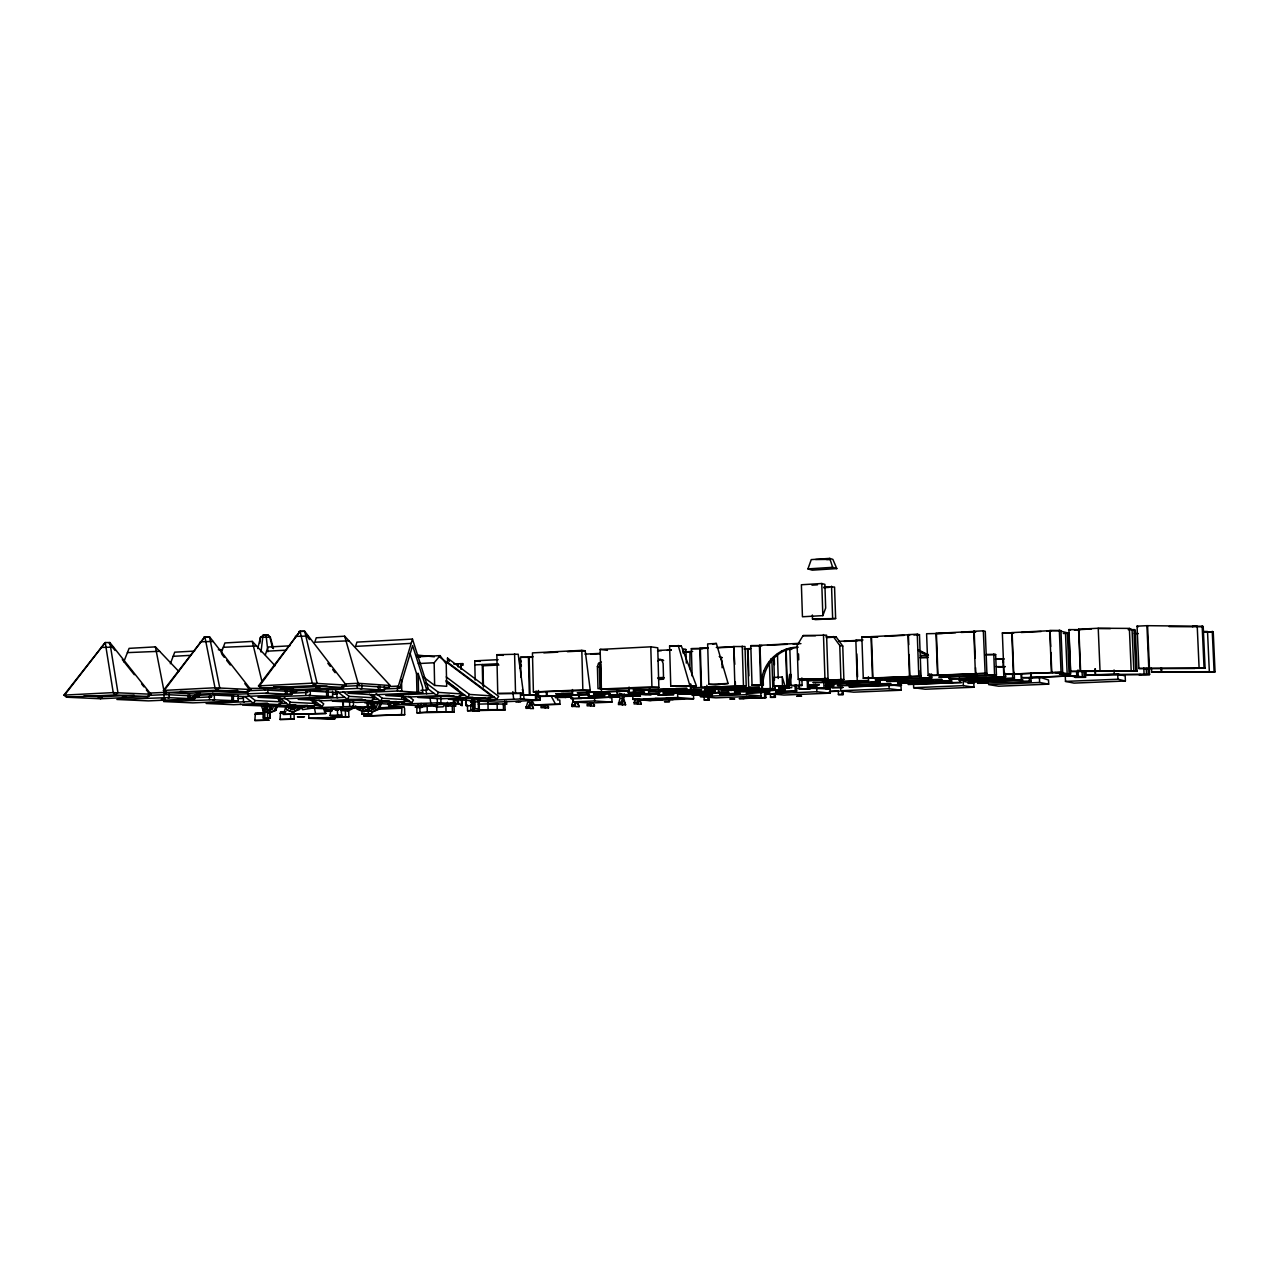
<?xml version="1.0" encoding="UTF-8"?>
<svg xmlns="http://www.w3.org/2000/svg" width="1279" height="1279" viewBox="0 0 1279 1279"><rect width="100%" height="100%" fill="white"/><g stroke="black" fill="none" stroke-linecap="round" stroke-linejoin="round"><path stroke-width="1.5" d="M263.378 708.758L263.17 718.254L264.849 718.143L264.881 710.548M269.997 712.483L270.285 718.158L263.586 718.334L263.746 708.854M260.996 651.97L262.834 636.958L264.098 634.864L267.583 634.88L270.349 637.246L273.466 648.597M340.742 708.486L341.829 715.313L334.299 715.616L330.11 715.457L330.957 708.598M798.224 647.19C777.888 646.87 760.909 664.696 761.373 684.889L759.95 645.319L799.391 643.337M762.987 685.064C762.748 666.247 777.264 649.077 796.289 647.638M259.861 643.225L260.516 637.214L257.734 648.597M496.876 699.165L447.602 662.282L447.506 658.125L498.634 696.352L496.876 699.165L471.216 702.555L471.983 699.949M384.308 688.997L399.815 688.278L398.361 686.088L412.462 639.068L356.921 642.122L355.562 646.391L411.167 643.369M399.815 688.278L412.589 645.607L426.818 690.1L420.919 690.372M408.72 696.447L413.421 700.029L411.71 702.795L389.12 706.008L389.951 703.45M635.055 699.325L634.064 703.946L637.278 703.882L638.829 699.293L641.179 704.137L639.932 699.373M637.278 703.882L637.709 699.213M273.754 705.48L272.715 708.534L268.814 710.58L264.849 708.87L263.794 706.104L295.817 705.001M261.476 706.088L263.266 710.788L268.846 713.202L274.361 710.325L276.008 705.464M268.846 713.202L275.896 710.389L277.543 705.528M285.649 706.647L286.864 709.797L292.491 712.211L298.055 709.317L299.174 706.072M323.955 708.406L325.873 713.474L283.33 714.385L285.681 707.495M292.491 712.211L299.574 709.381L300.693 706.136M373.692 702.954L375.578 708.07L374.012 704.089L372.093 704.169M373.756 704.617L375.083 703.018M377.913 702.779L376.362 707.287L372.461 709.285L368.48 707.623L373.836 709.349M372.493 711.332L366.897 709.509L372.509 711.859L378.024 709.046L380.215 702.667M372.509 711.859L379.399 709.11L381.59 702.747M620.747 693.506L622.585 698.334L619.947 698.446L618.412 704.585L621.626 704.521L623.193 699.933L625.575 704.777L623.72 698.414L624.76 695.376M621.626 704.521L621.002 702.906L622.585 698.334M624.152 693.778L623.113 696.815L621.898 693.602M265.329 654.848L268.046 647.03L289.869 645.831M601.274 688.518L597.996 688.662L597.405 666.583L598.524 663.401L601.386 661.978M599.947 688.821L599.355 666.791L600.475 663.625L598.524 663.401M807.944 568.899L811.254 559.61L829.751 558.395L832.885 559.403L836.802 568.595L812.245 570.162L807.944 568.899L832.645 567.316L836.802 568.595M590.338 705.784L589.715 704.185L587.093 704.297L587.141 705.848L590.338 705.784L591.426 702.747M190.251 697.838L211.499 696.863L212.842 693.122M221.283 652.914L224.896 642.953L252.283 641.403L275.081 665.735M577.788 701.947L579.099 706.663L576.605 701.867L574.351 706.376L575.422 701.787M572.352 706.52L571.713 704.921L573.392 700.396L572.113 697.199M822.845 615.631L825.674 608.053L824.891 584.375L821.773 583.512L801.389 584.759L802.445 616.766L822.845 615.631L821.773 583.512M170.347 663.721L174.727 652.178L194.552 651.075M544.214 707.655L543.559 706.072L541.001 706.184L541.033 707.735L544.214 707.655L545.35 704.649M529.09 708.278L528.435 706.695L530.177 702.187L527.635 702.299L525.925 708.342L529.09 708.278L530.833 703.77L533.407 708.518L531.409 702.267M123.791 661.819L129.099 648.357L155.414 646.87L178.74 671.363M404.724 714.705L401.494 714.561L402.006 706.839L403.908 706.935L404.596 708.406L404.724 714.705L364.019 716.08L363.955 712.947M348.719 710.74L348.831 716.959L345.49 716.832L345.378 710.58L346.033 709.19L348.016 709.285M294.09 714.545L294.17 719.166L280.005 719.469L280.597 711.939L285.936 711.716M254.825 720.493L268.926 720.173L254.825 720.493L255.432 712.995L264.241 712.627M361.893 711.284L371.661 711.172L371.709 714.034L361.941 714.162L361.893 711.284L363.54 708.39M253.45 703.434L255.192 700.54L281.844 701.851L280.133 704.681L253.45 703.434L244.881 696.655M288.766 705.081L290.477 702.267L315.593 703.498L313.931 706.248L288.766 705.081L278.902 697.327L278.95 700.412M803.052 635.615L797.137 645.367L798.24 679.341L828.041 678.573L826.586 635.167L803.052 635.615L815.506 635.743M287.807 706.184L288.446 707.863L292.459 709.573L296.392 707.527L301.3 707.719L302.611 709.669L322.068 706.616L323.731 703.898L319.031 700.252M347.312 699.309L349.119 696.368L374.139 697.79L372.365 700.668L347.312 699.309L336.809 691.188M380.471 701.116L382.229 698.254L405.795 699.597L404.068 702.395L380.471 701.116L371.757 694.417M436.683 695.392L438.537 692.403L461.943 693.937L460.12 696.863L436.683 695.392L427.154 688.182M467.682 697.343L469.505 694.433L491.52 695.888L489.729 698.718L467.682 697.343L445.891 680.924M426.818 690.1L428.113 688.134L412.462 639.068M384.851 687.718L388.752 687.542L390.159 685.512L344.675 636.191L316.265 637.789L314.794 642.202L348.927 640.811M332.796 694.337L336.729 694.161L338.136 692.227M258.502 685.912L300.037 631.25L304.69 631.266L346.209 685.096L343.284 687.526L291.772 689.909L261.492 688.102L258.502 685.912L312.3 683.162L346.209 685.096L344.866 685.336M327.056 686.168L293.403 687.734L291.772 689.909L288.83 687.766L273.674 686.839M290.253 692.051L296.104 691.795L297.607 689.797L280.533 688.757M163.44 690.42L215 687.782L250.78 689.541L247.966 691.923L216.838 690.196L166.302 692.563L163.44 690.42L204.864 636.766L209.5 636.766L250.78 689.541L247.966 691.923L198.373 694.225L195.559 692.131L180.451 691.315M63.95 695.121L105.23 642.538L109.866 642.538L150.874 694.209L148.172 696.543L100.561 698.75L66.7 697.231L63.95 695.121L113.223 692.61L150.874 694.209L148.172 696.543L115.174 694.961L66.7 697.231L64.701 694.913L105.23 642.538L113.223 692.61L115.174 694.961L117.924 692.563L109.866 642.538L109.035 642.857L115.078 650.483M243.649 696.511L242.147 698.414L238.214 698.59M198.373 694.225L200.132 692.099L237.766 690.34M193.113 696.511L198.948 696.24L200.563 694.273L164.272 692.403L148.412 693.138M434.636 685.432L434.157 662.762L440.056 655.631L446.211 663.897L446.691 686.311L434.636 685.432L423.685 677.167M134.119 695.168L102.4 696.655L100.561 698.75L97.859 696.687L83.886 696.048M264.098 634.864L260.516 637.214L270.349 637.246M421.095 703.386L421.159 707.191L425.267 704.409M425.955 704.441L421.159 707.191M447.49 702.267L447.57 706.104L453.102 702.363M453.773 702.395L447.57 706.104M269.501 705.784L267.759 705.337L264.209 707.191L269.309 705.4M270.269 705.816L271.228 705.321M294.698 708.838L295.673 708.342M330.733 707.847L336.489 710.293L340.742 708.102M336.489 710.293L342.212 708.166M353.963 707.911L348.352 710.804L341.189 708.326L346.897 710.74L352.524 707.847M358.52 707.143L362.517 708.838L366.465 706.807M362.517 708.838L364.723 708.102M362.565 711.428L369.535 708.646L362.565 711.428L356.921 709.046L355.706 705.944M657.726 660.843L660.651 659.404L663.641 660.556L658.813 659.181M100.849 647.446L113.511 647.142L112.664 647.446M200.275 641.786L213.177 641.466M295.257 636.366L308.383 636.047L307.12 636.398L309.55 639.564M301.3 707.719L304.29 707.239L302.867 706.136L302.883 707.303L319.718 704.777L314.314 705.017M712.531 644.072L716.368 643.465L728.103 683.482L715.361 684.968L708.854 684.313L707.639 643.913L716.368 643.465M693.122 692.451L689.509 692.978L690.788 693.09M396.634 701.547L364.819 702.842L387.873 704.042L391.342 703.53L389.871 702.395L389.903 703.594L409.264 700.924L403.668 701.164M416.81 707.079L416.922 712.819L427.266 712.035L427.138 706.264L415.131 707.127L418.777 707.383M485.428 697.726L448.401 699.245L470.032 700.54L494.333 697.263L488.546 697.519M502.919 704.617L506.644 704.153L506.564 701.26M454.205 712.019L452.398 711.748L452.27 705.992L454.077 706.296L454.205 712.019L416.922 712.819M467.443 704.969L467.57 710.772L474.605 710.165M505.093 709.957L503.494 709.669L503.35 703.866L504.949 704.185L505.093 709.957L467.57 710.772M266.687 635.135L267.855 635.008M283.33 714.385L325.873 713.474M815.682 559.547L830.263 559.355L826.682 559.578M811.973 585.158L817.505 584.823M824.236 586.661L834.563 587.061L835.635 618.54L815.586 619.628L812.485 618.956L812.357 615.007M823.644 587.716L829.112 587.381M127.42 652.626L159.651 651.299M223.329 647.286L256.519 645.927M218.357 649.764L222.338 649.54M812.485 618.956L835.635 618.54M474.477 704.329L470.72 704.537L470.864 710.357M173.161 656.303L191.035 655.328M266.576 651.219L286.448 650.148M416.746 656.83L440.056 655.631M825.914 636.862L836.258 637.086L842.749 646.055L843.884 679.549L808.36 680.572L843.884 679.549M827.145 637.55L836.258 637.086M496.844 654.704L518.203 654.208L523.431 693.33L497.755 693.538L496.844 654.704L503.271 655.408M581.817 650.356L532.448 652.882L533.407 691.987L590.274 690.42L585.206 650.771L581.817 650.356L582.84 689.829L590.274 690.42M600.139 649.412L650.787 646.822L657.742 647.798L658.861 687.431L608.5 689.621L601.194 689.029L600.139 649.412L607.445 650.356M669.604 645.863L681.291 645.863L696.4 685.8L670.756 685.976L669.604 645.863L681.291 645.863M543.879 652.882L557.66 652.178M567.492 651.682L585.206 650.771M863.293 678.27L874.836 678.206L863.293 678.27L861.854 637.022L873.397 637.054M911.703 676.591L909.465 676.255L907.962 634.656L917.267 634.192L919.473 634.704L920.992 676.191L906.619 676.735M942.383 633.409L926.604 633.713L928.138 675.44L943.934 675.104M977.396 673.745L975.397 673.378L973.783 631.298L983.327 630.819L985.278 631.346L986.908 673.33L972.248 673.873M872.933 636.942L877.97 636.814L861.854 637.022M885.084 636.334L904.061 635.359M937.699 633.649L955.573 632.737M961.232 632.45L975.397 631.73M913.909 634.992L919.473 634.704M520.537 657.294L531.888 657.278L520.537 657.294L521.017 677.231M692.147 676.047L691.347 648.661L702.683 648.677M733.682 646.534L745.002 646.534L746.217 685.864L734.897 685.944L733.682 646.534L734.785 664.345M763.115 677.231L763.371 685.128L752.036 685.208L750.805 645.671L761.581 645.591M868.393 676.767L868.521 680.588L857.234 680.668L855.843 640.363L862.989 639.996M1002.352 632.961L1013.592 633.009L1002.352 632.961L1003.967 674.321L1052.777 672.562M1049.755 630.579L1060.946 630.627L1062.657 672.226L1053.097 672.626L1051.434 672.274L1049.755 630.579L1060.946 630.627M1128.046 671.107L1070.651 671.443L1068.924 629.604L1080.115 629.652M1138.902 668.501L1150.061 668.453L1138.902 668.501L1137.063 626.166L1146.927 625.671L1197.224 626.214L1199.11 668.054L1149.421 668.262L1147.583 625.943M533.087 656.766L529.122 656.974L530.05 694.881L538.267 694.753L538.171 691.012M584.983 654.145L600.251 653.377M657.646 650.483L671.299 649.796M708.326 647.925L700.348 648.325L701.5 687.478L746.217 685.864M716.304 647.526L734.242 646.614M838.592 641.355L856.322 640.459M1098.229 628.245L1078.868 629.22L1080.611 671.107L1133.833 670.851L1132.043 629.476L1129.373 628.405L1098.229 628.245L1100.004 670.26M590.754 654.193L600.283 653.713M657.534 650.835L661.419 650.627M667.27 650.34L671.155 650.148M682.602 649.684L685.928 649.508L686.327 663.13M708.07 648.277L691.347 648.661M718.015 647.782L733.938 646.982M762.124 645.671L750.805 645.671M767.48 645.287L787.161 644.296M793.06 644.008L800.942 643.609M843.996 641.434L857.745 640.747M861.774 640.651L855.843 640.363M1021.202 632.497L1041.122 631.506M1047.101 631.202L1051.082 630.995M1074.36 629.939L1091.403 628.964M418.345 663.561L434.157 662.762M475.18 680.044L474.749 660.843L498.139 659.676M684.201 651.954L692.658 651.427M744.106 648.965L750.853 648.517M1059.044 630.723L1068.924 633.217L1070.603 673.985L1059.62 674.033L1070.603 673.985M1128.206 629.668L1135.288 629.907L1137.063 671.139L1126.128 671.187L1137.063 671.139M1203.203 626.518L1192.316 626.47L1203.203 626.518L1205.09 668.23L1194.186 668.277L1205.09 668.23M684.025 652.29L689.765 652.002M453.661 663.961L462.742 663.609L462.774 665.16L460.696 665.16L462.774 665.16M1063.313 633.489L1068.924 633.217M474.829 664.904L498.202 663.737M789.207 682.219L789.399 687.91L786.889 687.654L785.658 649.524L791.877 649.332M482.727 685.384L482.263 664.536L482.982 665.799L498.922 665.016M1213.227 631.778L1202.788 631.73L1213.227 631.778L1215.05 671.843L1204.61 671.891L1215.05 671.843M410.015 653.249L416.522 673.553L418.169 673.473L422.55 687.175L422.678 692.642L374.044 694.817L347.936 693.25L397.497 691.012L422.678 692.642M924.157 654.081L927.595 653.921M927.067 655.456L920.448 655.456L921.711 655.695M249.501 688.39L272.939 688.31M344.611 683.929L358.12 683.29L390.159 685.512M919.745 657.534L927.067 657.198M986.285 654.416L995.654 654.496L996.453 675.072L985.214 675.136L983.327 630.819M927.371 657.694L920.177 657.63M995.654 654.496L985.949 654.848M122.432 696.623L126.397 696.431M148.204 695.424L166.046 694.593L198.948 696.24M233.274 691.459L237.255 691.284M247.215 690.82L265.121 689.989L296.104 691.795M315.817 687.622L319.798 687.447M341.749 686.423L359.703 685.592L388.752 687.542M194.392 695.472L209.852 694.753L211.499 696.863M296.664 690.756L306.352 690.308L307.903 692.483L290.493 693.266M388.656 686.519L398.361 686.088M169.244 693.842L169.292 697.551L116.869 699.469L148.364 700.892L194.744 698.782L194.68 695.136M384.451 690.18L357.353 688.422L306.336 690.772L334.411 692.451L384.451 690.18L384.371 686.391M995.302 659.069L1003.264 658.701L1003.407 662.65M996.389 659.293L1004.319 658.925M169.292 697.551L167.709 697.631L194.744 698.782M267.807 689.253L267.871 693.042L266.224 693.122L291.836 694.369L291.772 690.66M360.246 688.805L361.957 688.726L361.893 684.873M161.282 699.165L165.151 698.989M291.836 694.369L243.602 696.559L213.833 695.025L267.871 693.042M658.509 677.694L663.529 677.47M657.614 678.094L664.297 677.79M214.296 694.177L214.392 699.725L163.552 701.563L192.905 702.874L238.102 700.86L238.022 695.584M310.237 689.749L310.333 695.408L257.974 697.311L285.697 698.75L332.636 696.655L332.54 691.284M658.557 679.469L663.577 679.229L663.13 663.433L661.819 660.332M214.392 699.725L212.842 699.789L238.102 700.86M310.333 695.408L308.735 695.488L332.636 696.655M400.119 691.363L401.782 691.299L401.542 679.773M996.069 666.631L1005.23 666.663L997.908 666.998M782.22 677.055L773.731 677.438L774.019 686.263L785.098 686.183L782.22 677.055L782.508 685.912L785.098 686.183M250.988 701.484L206.143 703.466L233.625 704.697L267.471 703.13M344.754 697.327L298.199 699.389L324.115 700.732L362.165 699.069M434.013 693.378L385.81 695.504L410.175 696.959L449.553 695.232M798.24 679.341L828.041 678.573M497.755 693.538L523.431 693.33L522.376 689.509M533.407 691.987L582.84 689.829M601.194 689.029L651.922 686.807L658.861 687.431M670.756 685.976L696.4 685.8M708.854 684.313L728.103 683.482M800.638 680.396L807.209 680.108L809.879 688.885L799.263 688.981L799.151 685.576M268.174 704.058L242.514 705.097L265.616 706.008L264.177 706.056M278.998 703.498L286.352 703.178M365.458 699.805L332.492 701.164L356.921 702.427L389.36 700.956M372.237 699.437L377.96 699.181M454.029 695.952L418.041 697.439L440.983 698.798L472.926 697.343M459.161 695.632L465.092 695.376M920.992 676.191L872.933 677.934L871.495 636.654L908.41 634.768L908.761 644.664M928.138 675.44L939.665 675.376M874.372 678.142L911.256 676.527M939.234 675.312L976.996 673.665M479.129 701.084L496.14 702.091L540.266 700.237L536.892 694.081L535.405 694.145L535.565 700.093L540.266 700.237L540.17 696.224M532.815 695.073L521.448 695.168L538.267 694.753M585.974 692.467L629.188 690.916L629.076 687.063M643.113 689.989L687.063 688.422L675.728 688.502M703.834 687.702L692.499 687.782L737.136 686.183M752.036 685.208L763.371 685.128M822.221 682.267L868.521 680.588M884.62 679.565L931.767 677.87L931.624 674.161M948.458 676.815L996.453 675.072M1003.967 674.321L1015.206 674.273M1062.657 672.226L1013.767 673.985L1012.137 632.593L1050.091 630.675L1050.73 646.55M1070.651 671.443L1081.858 671.395M563.879 693.65L555.646 693.778L572.544 693.362L572.448 689.557M572.544 693.362L561.177 693.458M620.379 691.22L577.245 692.754L588.596 692.658M629.188 690.916L617.837 691.012M678.126 688.726L634.24 690.292L645.591 690.212M859.136 680.908L812.9 682.586L824.22 682.506M922.207 678.19L875.156 679.884L886.443 679.82M931.767 677.87L920.48 677.934L920.225 670.516M986.733 675.408L938.834 677.135L950.089 677.071M307.599 705.368L276.808 706.632L298.694 707.479L297.288 707.543M538.635 696.352L549.762 696.256L538.635 696.352L538.491 690.484M601.514 693.666L593.584 694.001L604.695 693.905L601.514 693.666L600.73 663.945M602.153 693.714L610.243 693.586L604.056 693.857M649.684 691.587L660.795 691.507L649.684 691.587L649.572 687.798M658.397 691.299L701.595 689.765L690.5 689.845L690.324 684.105M706.999 689.141L718.095 689.045L706.999 689.141L706.887 685.304M715.84 688.837L759.774 687.271L748.695 687.351L747.48 648.693L750.181 649.108M774.019 686.263L782.508 685.912M789.83 648.517L791.03 685.544L802.109 685.464L801.869 677.95M808.152 684.809L819.231 684.729L808.152 684.809L807.96 678.941M895.844 681.131L942.111 679.469L931.08 679.549L930.872 674.097M949.098 678.765L960.113 678.701L949.098 678.765L948.97 675.424M958.531 678.446L1005.63 676.751L1005.502 673.393M549.091 696.208L580.362 694.865M635.983 692.483L627.893 692.61L644.632 692.195L633.537 692.291L633.425 688.31M660.188 691.459L692.802 690.052M717.535 688.997L750.853 687.574M897.155 681.307L932.743 679.788M959.714 678.637L996.101 677.087M588.772 690.644L588.884 694.577L577.756 694.673M802.109 685.464L791.03 685.544M1005.63 676.751L994.63 676.815M302.883 707.303L304.29 707.239M389.903 703.594L391.342 703.53M808.152 686.407L816.146 686.056M826.122 685.64L834.1 685.304M353.404 700.572L353.5 706.408L314.618 707.719M399.256 704.121L393.852 704.345L415.707 705.48L458.474 703.674L458.394 699.725M401.798 704.074L440.935 702.699L440.807 696.767M477.499 700.796L520.553 698.958L535.565 700.093M563.511 697.215L571.409 697.087L565.446 697.343M588.244 692.195L588.34 696.16L604.615 695.76L604.519 691.891M617.133 694.865L609.316 695.184L620.187 695.089L617.133 694.865L617.038 690.964M673.122 692.547L715.585 691.044L704.713 691.14L704.601 687.191M729.654 690.148L772.82 688.614L771.861 658.733M786.889 687.654L778.559 688.006L789.399 687.91M809.255 686.519L817.233 686.183M825.211 685.848L833.173 685.512M846.362 685.192L891.015 683.61L880.208 683.689L880.064 679.804M906.635 682.634L952.056 681.02L941.264 681.083M968.219 680.028L1014.439 678.366L1014.215 672.434M1021.601 673.697L1021.761 677.662L1032.521 677.598M1077.989 669.956L1078.229 675.664L1031.194 677.342L1031.034 673.378M1085.823 671.107L1085.983 674.944L1096.711 674.88M1146.256 668.373L1146.528 674.337L1095.559 674.609L1095.32 668.869M1151.676 672.146L1162.355 672.099L1151.676 672.146L1151.5 668.277M596.238 696.032L588.34 696.16M619.58 695.041L651.027 693.714M674.848 692.706L706.935 691.347M731.268 690.308L764.043 688.917M784.427 687.958L791.829 687.654M847.753 685.368L881.966 683.913M907.898 682.81L942.863 681.323M969.354 680.204L1005.086 678.685M1032.185 677.534L1068.716 675.983M1096.423 674.816L1140.964 674.577M353.5 706.408L352.093 706.472L372.253 707.303L372.173 703.418M440.935 702.699L439.48 702.763L458.474 703.674L455.788 699.133M522.392 699.245L523.894 699.181L523.814 695.408M604.615 695.76L593.744 695.856L593.648 691.987M640.076 694.305L645.511 694.865L659.516 693.426L617.757 694.913L617.645 691.012M772.82 688.614L761.964 688.71L761.836 684.713M850.247 685.384L837.393 685.496L848.217 685.416M1014.439 678.366L1003.679 678.43M1048.684 684.153L1039.619 682.474L988.571 684.601L998.659 686.215L1048.684 684.153L1048.524 679.98L1041.602 677.79L1021.761 677.662M1078.229 675.664L1065.279 676.271L1065.487 681.403L1074.024 683.114L1125.392 681.004L1125.184 675.92L1117.702 674.049L1084.688 675.44M634.368 695.328L632.769 695.408L632.881 699.373L649.572 700.588L693.618 698.766L693.522 695.632M666.327 693.985L667.926 693.921M797.057 688.454L800.99 688.294M808.84 687.958L830.103 689.125L830.231 693.154L783.931 695.057L769.67 693.682L769.542 689.621M932.583 682.73L942.159 682.331M808.216 688.358L816.21 688.022M826.186 687.606L834.18 687.271M571.089 694.609L571.185 698.59L581.849 698.478M632.785 696.064L640.539 695.952L624.488 696.336L635.135 696.24M687.303 693.762L729.046 692.291L718.414 692.387L718.302 688.502M742.939 691.427L785.386 689.925L774.754 690.005L774.642 686.088M799.263 688.981L809.879 688.885M809.319 688.486L826.346 688.198L826.202 684.345M825.275 687.814L831.254 687.558M832.293 687.59L842.893 687.494L832.293 687.59L832.149 683.625M917.011 684.089L961.616 682.506L951.064 682.57L950.921 678.733M977.54 681.531L1022.912 679.916L1012.376 679.996M1085.551 677.294L1075.047 677.358L1085.551 677.294L1085.311 671.411M1149.581 674.593L1139.109 674.657L1149.581 674.593L1149.325 668.645M611.57 697.167L571.185 698.59M619.691 693.09L619.803 696.895L612.161 697.215L609.156 696.991L609.044 693.186M665.512 694.897L657.742 695.009L673.873 694.609L663.225 694.705L663.114 690.868M720.573 692.578L678.877 694.049L689.525 693.953M776.769 690.212L734.402 691.715L745.033 691.619M826.346 688.198L815.73 688.278L815.602 684.329M952.583 682.81L908.058 684.393L918.642 684.313M1013.735 680.236L968.443 681.851L978.995 681.771M689.685 694.225L693.474 694.065L689.509 693.73M324.402 710.101L332.268 709.765M340.134 709.445L346.033 709.19M374.411 708.006L370.462 708.166L374.379 708.182M378.344 707.847L402.006 706.839M257.543 713.074L264.577 712.787M324.195 710.277L332.124 709.941M340.07 709.621L344.035 709.445M380.279 707.926L403.908 706.935M826.25 689.285L830.103 689.125M967.963 683.354L973.815 683.114L973.974 687.239L925.245 689.237L913.67 687.702L913.558 684.377M796.689 691.092L775.698 691.763L796.689 691.092L796.337 684.825M1031.082 681.419L1020.754 681.483L1031.082 681.419L1030.922 677.614M986.509 682.986L1022.065 681.723M254.729 714.353L263.538 714.002M279.909 713.314L285.249 713.09M324.338 711.46L331.996 711.14M341.541 710.74L345.378 710.58M375.738 709.317L401.366 708.246M437.354 703.258L437.434 707.047L443.142 706.807M465.972 698.238L466.148 705.848L472.575 705.64L472.495 701.835M572.72 698.03L572.816 701.867L594.639 700.956L611.97 702.123L611.858 697.886L609.731 697.726M632.881 699.373L677.71 697.503L693.618 698.766M700.412 696.559L746.392 694.657L761.069 696L715.92 697.854L700.412 696.559L700.316 693.346M764.602 694.081L765.769 694.193L765.881 697.679L764.714 697.583L764.602 694.081L816.849 691.731L830.231 693.154M830.311 691.363L838.305 691.028L838.416 694.577L843.293 694.529L843.165 690.692M840.623 687.447L840.735 690.74L889.145 688.726L901.183 690.228L901.04 686.168L893.238 685.128M913.67 687.702L963.375 685.64L973.974 687.239M1065.487 681.403L1117.926 679.229L1125.392 681.004M765.769 694.193L771.557 693.953M829.384 691.555L839.36 691.14M531.584 699.917L534.318 704.873L559.93 704.265L559.818 700.077L557.58 699.917L557.516 697.119M559.93 704.265L534.318 704.873M611.97 702.123L590.514 703.018L572.816 701.867M901.183 690.228L853.685 692.179L840.735 690.74M525.877 706.807L528.435 706.695M571.713 704.921L574.319 704.825M618.365 703.018L621.002 702.906M634.016 702.379L636.686 702.267M704.137 696.368L704.249 700.045L709.126 699.997L709.014 696.256M764.714 697.583L739.214 698.622L744.106 698.574M770.39 693.842L770.502 697.343L775.394 697.295L775.266 693.506M838.416 694.577L843.293 694.529M330.11 715.457L341.829 715.313M361.941 714.162L371.709 714.034M669.429 701.627L664.536 701.675L669.429 701.627L669.333 698.19M709.126 699.997L704.249 700.045M765.881 697.679L742.907 698.478M775.394 697.295L770.502 697.343M571.761 706.488L574.942 706.408M472.638 701.052L472.846 710.788L474.221 710.724L474.013 701.004M528.946 705.448L530.257 708.582L533.407 708.518M544.023 704.825L545.318 707.974L548.467 707.895L548.435 706.36M574.655 703.562L575.918 706.727L579.099 706.663M589.987 702.922L591.234 706.104L594.415 706.04L594.383 704.489M621.162 701.643L622.377 704.841L625.575 704.777M641.179 704.137L637.981 704.217L638.493 702.683M477.994 711.044L479.369 710.98L479.097 699.373M280.005 719.469L294.17 719.166M308.751 713.666L308.831 718.302L345.49 716.832M364.019 716.08L401.494 714.561M348.831 716.959L318.327 718.19L335.13 718.798L329.135 719.038L308.831 718.302M479.193 701.116L488.002 700.844L488.05 709.669L478.362 709.957M478.218 704.121L498.107 703.658M436.81 705.896L418.441 706.663L418.377 703.786M427.266 712.035L452.398 711.748M264.849 718.143L270.285 718.158M488.05 709.669L503.494 709.669M487.907 703.834L506.644 704.153M443.509 705.832L446.867 705.8M97.859 696.687L102.4 696.655M288.83 687.766L293.403 687.734M195.559 692.131L200.132 692.099M1157.623 672.29L1205.106 672.067M1145.137 668.661L1194.73 668.453M1134.377 633.553L1138.342 633.569M298.79 631.602L304.69 631.266L317.032 683.146L314.042 685.64L261.492 688.102L259.701 685.656L300.037 631.25L312.3 683.162L314.042 685.64L343.284 687.526M203.825 637.102L209.5 636.766L219.716 687.75L216.838 690.196L215 687.782L204.864 636.766L164.399 690.18L166.302 692.563M1169.07 626.614L1192.859 626.742M1099.125 628.581L1110.396 628.628M1203.555 631.49L1207.52 631.506L1209.342 671.699L1161.764 671.923L1161.604 668.054M417.274 707.447L421.958 707.447M450.256 702.986L455.692 703.402L455.756 706.264L445.907 705.864L446.035 711.636M264.769 635.183L262.946 634.992M280.597 711.939L282.675 712.019L283.41 713.442M274.361 710.325L275.896 710.389M263.266 710.788L269.006 712.659M346.897 710.74L348.352 710.804M298.055 709.317L299.574 709.381M292.459 709.573L289.214 707.895L288.574 706.216M264.849 708.87L270.349 710.644M286.864 709.797L294.026 712.275M240.02 704.329L240.916 704.377M274.713 705.912L275.561 705.944M307.663 708.006L330.893 709.046L372.253 707.303L369.391 702.858M288.446 707.863L289.981 707.926M378.024 709.046L379.399 709.11M244.369 701.851L243.458 701.819L243.394 697.039M472.846 710.788L479.369 710.98M374.699 704.121L372.365 704.537L374.619 708.566L373.052 704.585M330.845 700.364L331.677 700.396M337.784 697.726L336.937 697.679L336.841 692.818M430.767 702.842L429.92 696.863M472.575 705.64L471.839 701.787M457.322 703.066L462.263 705.544L462.135 699.789M548.467 707.895L546.581 704.713M545.318 707.974L545.877 706.472M594.415 706.04L592.593 702.826M426.722 693.794L425.843 690.436M513.694 699.325L512.831 691.651M622.377 704.841L622.905 703.322M634.48 699.293L651.123 700.524M588.884 694.577L547.092 696.064L546.996 692.147M619.803 696.895L579.355 698.318L579.259 694.321M644.024 698.91L662.074 700.061M655.2 698.446L673.074 699.613M668.038 697.902L684.121 699.165M666.439 697.966L682.538 699.229M679.213 699.165L680.508 699.261L676.783 698.91M647.318 694.209L650.963 694.513M645.719 694.289L651.219 694.721M651.603 693.762L648.645 693.522L648.549 689.605M675.424 692.754L664.552 692.85L677.582 692.706L677.71 697.503M762.412 697.854L761.005 697.726L760.781 690.596M458.186 666.935L458.122 663.833M462.742 663.609L462.103 665.096M434.364 656.798L417.162 655.072L420.072 657.262M474.749 660.843L480.328 661.419M597.405 666.583L599.355 666.791M763.547 671.059L765.178 671.267M689.957 651.666L689.877 668.805M685.928 649.508L682.954 649.092L683.082 652.993M770.629 659.085L772.244 659.324M973.815 683.114L963.215 681.435L963.375 685.64M781.565 650.755L783.148 651.011M986.908 673.33L937.955 675.104L936.42 633.345L974.198 631.41L975.206 658.157M833.237 636.478L839.759 645.495L842.749 646.055M1067.485 675.728L1069.02 676.063M1055.015 672.546L1061.506 673.953M1070.859 675.983L1076.854 677.278M1060.739 672.306L1067.15 673.713L1065.471 632.801M1076.39 675.744L1082.306 677.039L1082.05 671.139M1003.264 658.701L1003.216 666.551M907.962 634.656L909.753 635.071M1085.983 674.944L1087.454 675.28M970.649 631.97L975.797 631.826L973.783 631.298M1068.924 629.604L1070.523 630.147M719.23 656.543L722.283 657.71L720.573 657.486L721.932 660.603L722.139 667.798M1137.063 626.166L1138.406 626.726M359.943 707.207L363.939 708.902M358.344 709.11L363.987 711.492M332.22 707.911L337.976 710.357M291.308 708.502L293.978 709.637M918.977 650.228L927.883 654.672M919.505 650.867L928.442 655.312M457.994 703.098L462.263 705.544M431.503 704.217L435.723 706.663L430.815 704.185M440.088 657.374L491.52 695.888M446.243 676.943L469.505 694.433M446.643 680.988L457.802 689.381M446.339 682.187L461.943 693.937M425.827 682.778L438.537 692.403M411.71 702.795L401.67 695.136L401.734 698.19M399.496 694.785L405.795 699.597M376.042 693.506L382.229 698.254M369.471 694.209L374.139 697.79M342.996 691.635L349.119 696.368M322.068 706.616L312.412 699.085L312.46 702.091M309.294 698.59L315.593 703.498M284.306 697.439L290.477 702.267M277.191 698.19L281.844 701.851M247.582 694.529L255.192 700.54M918.29 650.148L922.319 653.345M925.82 655.2L928.282 657.422M267.583 634.88L269.805 636.974L272.603 648.213M166.046 694.593L164.272 692.403L155.414 646.87M122.304 659.58L134.327 674.736M141.553 683.817L143.951 686.855M146.366 689.893L149.979 694.433M221.811 654.177L224.225 657.278M226.655 660.364L230.284 665.016M244.817 683.594L248.446 688.23M327.808 663.241L330.254 666.391M332.684 669.557L335.114 672.706M263.442 687.734L265.121 689.989M359.703 685.592L358.12 683.29L344.675 636.191M316.568 705.289L315.737 704.042L315.753 705.241M387.873 704.042L389.12 706.008M405.603 701.468L404.819 700.205L404.851 701.42M470.032 700.54L471.216 702.555M447.506 658.125L449.377 661.307M521.304 661.739L519.594 658.605L519.818 668.405M519.69 662.682L521.432 665.863M550.961 695.696L555.438 703.994M270.461 705.289L272.011 709.349L269.677 705.241L268.734 705.752L271.052 709.845L270.013 707.127M265.265 705.976L266.4 708.934M264.561 706.136L264.977 707.223M335.482 690.516L336.729 694.161M829.751 558.395L832.645 567.316M266.016 634.816L267.935 651.794M678.206 645.415L689.733 685.144M252.283 641.403L262.067 681.995M314.282 707.335L315.449 713.058M337.368 710.037L337.672 715.153M269.341 706.711L269.901 718.079M1212.252 631.266L1214.091 671.491M1202.148 625.975L1204.051 667.846M1160.996 667.862L1161.172 671.747M1146.927 625.671L1148.782 668.07M1148.11 668.293L1148.382 674.257M1143.81 667.942L1144.065 673.665M1133.977 629.38L1135.752 670.772M1129.373 628.405L1131.164 670.132M1117.702 674.049L1117.926 679.229M1114.057 669.972L1114.233 673.825M1095.032 668.789L1095.272 674.545M1083.873 671.075L1084.112 676.975M1078.565 629.124L1080.291 671.027M1076.566 671.507L1076.726 675.328M1067.357 632.705L1069.036 673.633M1059.316 630.083L1061.026 671.859M1050.97 652.498L1051.77 672.338M1039.411 677.358L1039.619 682.474M1030.698 673.298L1030.858 677.278M1029.323 677.31L1029.467 681.131M1021.01 673.777L1021.25 679.613M1011.769 632.497L1013.4 673.921M1012.552 674.081L1012.712 678.046M1003.423 666.295L1003.823 676.431M993.767 654.065L994.582 674.736M975.573 667.718L975.797 673.457M959.586 678.366L959.73 682.219M935.988 633.233L937.523 675.04M929.513 673.825L929.641 677.534M917.267 634.192L918.786 675.856M909.129 654.56L909.913 676.319M889.033 685.4L889.145 688.726M871.015 636.542L872.47 677.87M856.77 653.889L857.569 676.895M842.11 690.564L842.237 694.417M839.759 645.495L840.895 679.165M831.542 586.214L832.613 617.853M823.468 634.56L824.939 678.174M823.804 681.995L823.996 687.926M816.705 687.622L816.849 691.731M807.209 680.108L807.481 688.63M798.56 653.953L798.751 659.804M799.391 679.325L799.583 685.176M795.058 685.016L795.25 690.948M788.711 682.155L788.887 687.862L791.157 674.577L789.655 674.385L787.384 687.702L786.153 649.604M777.456 653.745L778.24 678.494M774.259 658.717L774.45 664.584M775.138 686.136L775.266 690.052M773.699 656.671L774.45 680.204M774.115 693.394L774.243 697.199M769.398 661.755L770.246 688.358M762.364 684.761L762.492 688.757M759.406 645.224L760.653 684.841M748.087 650.707L748.87 675.824M746.281 691.411L746.392 694.657M742.236 646.103L743.451 685.576M735.329 682.075L735.457 686.008M718.846 688.55L718.958 692.435M707.767 696.144L707.879 699.901M705.161 687.239L705.273 691.188M699.757 648.245L700.924 687.415M690.9 684.169L691.076 689.893M663.689 690.916L663.801 694.753M656.671 693.602L655.072 693.666M650.787 646.822L651.922 686.807M594.527 697.103L594.639 700.956M578.636 694.273L578.732 698.27M267.311 704.809L267.647 718.063M546.325 692.099L546.421 696.016M536.892 694.081L537.052 700.029M536.109 690.868L536.205 694.609M528.435 656.894L529.346 694.833M520.425 693.234L520.553 698.958M514.59 653.793L515.517 692.77M504.837 700.892L504.901 703.802M497.131 703.738L497.259 709.557M482.982 665.799L483.462 687.063M478.218 699.453L478.442 708.854L475.069 708.678L474.893 701.132M473.534 701.196L473.694 708.742M465.684 702.107L465.748 705.001M461.447 669.061L460.664 663.609L460.776 669.013M461.463 699.741L461.591 705.512M454.94 699.581L455.02 703.482M453.725 703.05L453.789 705.928M453.485 699.645L453.581 703.546M437.258 698.526L437.354 702.491M436.699 705.96L436.826 711.748M419.848 706.679L419.976 712.435M418.169 673.473L418.553 692.371M416.522 673.553L416.922 692.451M397.417 687.287L397.497 691.012M379.943 686.088L380.023 689.893M378.264 686.168L378.328 689.973M368.48 703.29L368.544 707.127M368.272 711.012L368.32 713.89M367.089 703.354L367.153 707.191M357.273 684.553L357.353 688.422M349.615 702.315L349.679 706.216M343.284 700.588L343.396 706.552L342.516 700.684M328.143 690.836L328.239 696.415M326.561 690.916L326.657 696.479M305.697 691.491L305.761 695.152M290.621 714.417L290.685 719.038M287.056 690.388L287.12 694.113M285.441 690.468L285.489 694.193M233.354 695.168L233.433 700.636M231.819 695.248L231.899 700.7M209.484 695.888L209.532 699.485M189.676 694.881L189.724 698.542M188.109 694.961L188.157 698.606M164.016 693.586L164.064 697.311M299.11 716.736L297.383 716.848L304.514 716.752L299.11 716.736M877.73 681.819L825.387 684.073L879.984 682.123L877.73 681.819M895.396 681.067L886.555 681.451L897.602 681.371L895.396 681.067M473.981 699.997L472.479 700.061L472.463 698.862L473.981 699.997M562.872 697.167L555.214 697.487L566.085 697.391L562.872 697.167M729.11 690.1L720.956 690.452L731.812 690.356L729.11 690.1M906.203 682.57L897.506 682.954L908.314 682.874L906.203 682.57M967.835 679.964L958.962 680.332L969.738 680.268L967.835 679.964M899.537 684.745L848.952 686.887L901.631 685.032L899.537 684.745M518.395 701.563L515.613 701.691L520.713 701.707L518.395 701.563M710.964 694.465L692.003 695.264L712.547 694.609L710.964 694.465M738.766 693.298L719.613 694.097L740.301 693.442L738.766 693.298M766.856 692.131L747.512 692.93L768.343 692.275L766.856 692.131M986.157 682.938L977.572 683.29L987.916 683.226L986.157 682.938M733.491 698.862L729.813 699.005L734.706 698.958L733.491 698.862M800.478 696.128L796.721 696.272L801.597 696.224L800.478 696.128"/></g></svg>
